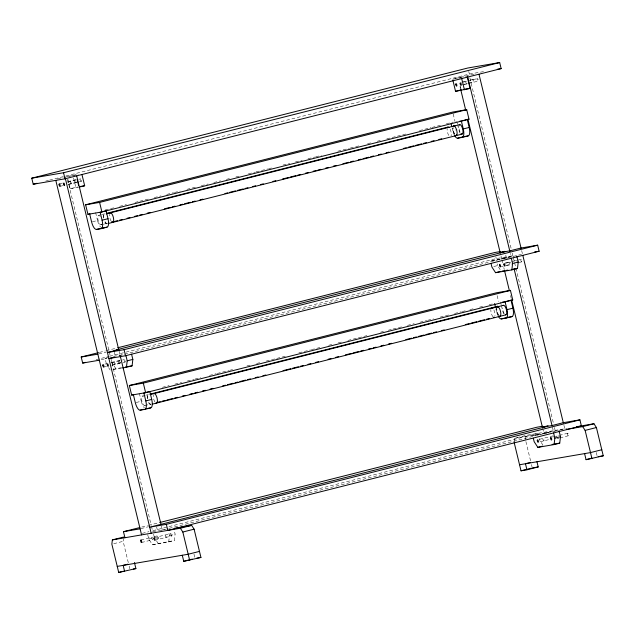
<?xml version="1.0" encoding="UTF-8"?>
<svg xmlns="http://www.w3.org/2000/svg" width="635" height="635" viewBox="0 0 635 635"><rect width="100%" height="100%" fill="white"/><g stroke="black" fill="none" stroke-linecap="round" stroke-linejoin="round"><path stroke-width="0.48" stroke-dasharray="3.17 2.38" d="M128.294 562.618L123.142 541.33L123.444 538.758M147.717 534.718L148.765 539.044L152.448 544.727L168.704 541.941L169.458 535.503L168.624 532.043M168.704 541.941L174.347 540.512L175.101 534.075L174.26 530.614M514.279 441.682L514.675 438.245L525.955 435.396L566.753 428.411M525.455 439.69L525.955 435.396M45.704 181.086L48.585 180.356M49.546 180.118L64.921 176.228M65.881 175.99L469.368 74.049L485.735 71.247M57.46 179.014L63.103 177.594M64.04 177.355L72.628 175.657M67.231 176.578L78.192 174.244M59.333 183.848L63.087 182.896M67.786 181.705L76.248 179.57A1.302 0.468 75.8 0 0 76.184 181.237M461.637 82.201L466.336 81.018M470.098 80.066L472.916 79.351M67.524 182.134L77.851 179.522M78.796 179.284L80.669 178.816M463.24 82.161L466.066 81.447M467.955 80.97L477.353 78.597M59.936 186.373L62.762 185.658M68.397 184.229L76.859 182.094M462.248 84.725L467.892 83.304M468.828 83.066L473.527 81.875A1.302 0.468 75.8 0 0 473.472 79.915A1.302 0.468 75.8 0 0 472.67 80.05A1.302 0.468 75.8 0 0 473.527 81.875M68.135 184.658L78.486 182.047M79.423 181.808L81.304 181.332A1.302 0.468 75.8 0 0 81.224 179.348A1.302 0.468 75.8 0 0 80.439 179.538A1.302 0.468 75.8 0 0 81.304 181.332M463.875 84.677L466.693 83.963A1.302 0.468 75.8 0 0 466.614 81.978A1.302 0.468 75.8 0 0 465.828 82.169A1.302 0.468 75.8 0 0 466.693 83.963M468.567 83.495L477.964 81.121A1.302 0.468 75.8 0 0 477.909 79.161A1.302 0.468 75.8 0 0 477.107 79.296A1.302 0.468 75.8 0 0 477.964 81.121M67.905 179.372L70.16 188.698L77.573 186.968M105.235 209.971L113.887 207.788M119.65 206.327L126.381 204.629M135.025 202.446L138.875 201.47M139.835 201.231L148.479 199.041M154.249 197.588L160.972 195.89M166.743 194.429L173.466 192.73M174.427 192.492L180.197 191.032M186.92 189.333L195.572 187.15M201.335 185.69L208.066 183.991M213.828 182.531L220.559 180.832M226.322 179.38L230.172 178.403M235.934 176.951L239.776 175.982M248.428 173.792L255.151 172.093M256.119 171.855L267.645 168.934M268.605 168.696L271.494 167.965M283.027 165.052L289.75 163.354M295.521 161.893L302.244 160.195M308.007 158.742L314.738 157.043M315.698 156.797L321.461 155.345M337.804 151.217L349.337 148.296M350.298 148.058L358.942 145.875M367.594 143.685L371.435 142.716M377.206 141.256L381.048 140.287M386.81 138.835L396.423 136.406M397.383 136.16L406.035 133.977M419.489 130.58L431.022 127.659M431.983 127.421L440.634 125.238M446.397 123.777L453.12 122.079M98.703 215.328L101.243 214.686M102.084 214.471L104.624 213.828M92.456 221.774L97.528 220.496A8.184 2.945 75.8 0 0 100.647 227.132M452.152 128.087L452.795 130.739L457.025 129.667M101.013 224.869L103.545 224.226M104.394 224.012L106.934 223.369M99.481 352.393L105.251 350.933M106.22 350.695L116.8 348.02M98.782 353.925L106.299 352.02M96.139 359.664L108.641 356.505M109.609 356.267L124.992 352.377M125.96 352.131L496.26 258.58L512.897 255.73L501.618 258.58M106.299 363.514L105.045 358.323L108.799 357.37M101.187 359.743L106.823 358.323M119.229 355.576L506.42 257.754L505.793 255.159M513.104 256.461L522.502 254.079M104.934 364.093L106.815 363.625M111.514 362.434L119.975 360.299M505.365 262.93L510.064 261.747M513.818 260.794L515.699 260.318M111.244 362.863L121.571 360.251M122.515 360.013L124.396 359.537M506.024 263.12L509.786 262.176M511.675 261.699L516.374 260.509M517.319 260.271L521.073 259.318M493.776 266.533L497.538 265.589L500.697 270.454M103.664 367.094L106.482 366.387M112.125 364.958L120.579 362.823M501.269 266.644L503.15 266.168M505.976 265.454L511.612 264.033M111.855 365.387L122.206 362.776M123.15 362.537L125.031 362.061A1.302 0.468 75.8 0 0 124.944 360.077A1.302 0.468 75.8 0 0 124.158 360.267A1.302 0.468 75.8 0 0 125.031 362.061M506.659 265.644L510.421 264.692A1.302 0.468 75.8 0 0 510.334 262.707A1.302 0.468 75.8 0 0 509.548 262.898A1.302 0.468 75.8 0 0 510.421 264.692M518.866 262.557L521.684 261.842A1.302 0.468 75.8 0 0 521.629 259.882A1.302 0.468 75.8 0 0 520.827 260.025A1.302 0.468 75.8 0 0 521.684 261.842M113.006 369.34L121.571 367.649M162.409 387.294L169.14 385.596M174.903 384.143L181.634 382.445M187.396 380.984L194.127 379.285M195.088 379.039L200.85 377.587M209.502 375.404L216.225 373.705M217.194 373.459L228.719 370.546M229.687 370.3L232.569 369.578M246.983 365.935L250.825 364.958M256.596 363.506L260.437 362.529M266.2 361.077L275.812 358.648M276.773 358.402L285.425 356.219M298.879 352.822L310.412 349.909M311.372 349.663L320.016 347.48M328.668 345.297L332.51 344.321M338.28 342.868L342.122 341.892M347.893 340.439L357.497 338.01M358.457 337.764L367.109 335.582M380.563 332.184L383.445 331.454M388.255 330.24L392.097 329.271M393.057 329.025L401.709 326.842M407.472 325.382L414.203 323.683M419.965 322.231L426.696 320.532M427.657 320.286L433.419 318.834M440.15 317.127L448.794 314.944M454.565 313.492L461.288 311.785M462.248 311.547L465.13 310.817M469.94 309.602L473.781 308.634M479.552 307.173L483.394 306.205M489.156 304.744L493.006 303.776M142.423 396.057L144.963 395.414M145.804 395.2L148.344 394.557M136.176 402.503L141.248 401.225A8.184 2.945 75.8 0 0 144.367 407.861M495.879 308.816L496.514 311.467L498.205 311.039M144.732 405.59L150.654 404.098A4.905 1.77 75.8 0 1 148.566 401.971M141.74 527.066L147.511 525.605M148.471 525.359L160.012 522.446M141.034 528.59L148.558 526.693M142.248 533.36L148.979 531.662M152.821 530.693L538.52 433.245L538.099 431.514M538.329 434.197L532.686 435.626L547.743 433.046M161.488 530.249L168.211 528.542M169.172 528.304L548.68 432.427L548.045 429.831M113.744 543.703L123.142 541.33M140.859 540.004L152.138 537.154M154.035 536.678L157.798 535.726M539.425 439.309L553.506 435.753M148.765 539.044L154.4 537.623M154.178 537.726L171.037 533.471M552.672 437.055L558.371 435.61M559.308 435.372L567.769 433.229M141.502 542.52L152.781 539.671M156.527 538.726L158.401 538.25A1.302 0.468 75.8 0 0 158.345 536.289A1.302 0.468 75.8 0 0 157.543 536.424A1.302 0.468 75.8 0 0 158.401 538.25M540.036 441.833L549.45 439.452M169.458 535.503L175.101 534.075M154.789 540.25L171.767 535.948M557.101 438.602L558.983 438.134M559.919 437.896L568.381 435.753A1.302 0.468 75.8 0 0 568.317 433.792A1.302 0.468 75.8 0 0 567.523 433.927A1.302 0.468 75.8 0 0 568.381 435.753M152.448 544.727L174.347 540.512M473.98 74.176L452.62 79.216L457.946 78.303M457.891 77.851L463.661 76.867M458.827 78.153L461.494 77.692M73.589 175.49L76.47 174.998M70.16 188.698L78.145 187.325M505.484 258.374L490.434 260.953L511.223 256.929L510.373 253.421M506.42 258.215L509.246 257.731M113.506 356.41L123.849 354.64M105.045 358.323L106.926 357.997M113.062 369.562L121.666 368.086M514.675 438.245L554.506 431.427M152.94 531.566L166.108 529.304M542.949 445.119L539.798 440.253L539.377 438.523M115.832 368.633L112.149 362.95L111.308 359.489M108.609 367.625L110.188 370.054M156.512 540.869L158.083 543.298M596.289 452.493L597.13 455.954M521.653 250.571L522.589 254.429M563.92 425.291L564.761 428.752L553.482 431.602L552.228 426.41M468.733 71.453L469.368 74.049M469.868 77.891L511.35 249.325M512.262 253.135L512.977 256.072M513.207 257.032L514.374 261.85M514.612 262.811L553.522 423.656M554.45 427.506L555.149 430.395L543.87 433.245L542.615 428.053M460.288 86.177L461.193 89.9M459.986 86.519L460.454 88.448M500.983 255.984L501.698 258.921M501.928 259.882L502.626 262.771M503.793 267.589L504.261 269.518M510.548 295.521L511.254 298.41M495.848 256.85L496.26 258.58M497.118 263.858L497.538 265.589M456.795 121.293L457.43 123.944M457.644 124.825L458.716 129.246A8.184 2.945 75.8 0 0 460.065 133.152M500.515 302.022L501.158 304.673M501.372 305.554L502.436 309.967A8.184 2.945 75.8 0 0 504.214 314.706M453.2 113.959L455.049 121.595M497.149 295.64L498.538 301.363M525.899 441.539L530.606 460.978M531.455 464.502L532.082 467.098M193.977 554.133L194.818 557.593M95.607 212.542L97.528 220.496M139.327 393.271L141.248 401.225M119.11 351.25L120.277 356.068M161.401 526.066L162.449 530.392M73.549 177.951L75.803 187.269M114.34 352.219L115.387 356.545M156.599 526.891L157.647 531.217M153.567 534.162L154.194 536.758M67.564 179.53L110.434 356.751M110.665 357.711L151.209 525.296M151.44 526.256L152.844 532.043M129.143 566.142L129.778 568.738M556.244 436.642A1.302 0.468 75.8 0 1 557.038 436.642M152.368 539.393A1.302 0.468 75.8 0 1 151.908 537.726A1.302 0.468 75.8 0 1 152.424 537.281M154.9 401.915A4.905 1.77 75.8 0 1 153.265 395.168M498.324 315.151A4.905 1.77 75.8 0 1 496.689 308.404M504.246 313.658A4.905 1.77 75.8 0 1 502.579 307.943M150.963 404.36A4.905 1.77 75.8 0 1 148.011 401.352M147.415 398.883A4.905 1.77 75.8 0 1 149.273 395.549M497.872 315.373A8.184 2.945 75.8 0 1 496.514 311.467M493.054 316.841A4.905 1.77 75.8 0 1 490.871 309.404M493.855 309.92A4.905 1.77 75.8 0 1 494.975 315.722M147.511 398.383A4.905 1.77 75.8 0 1 149.376 395.049M498.975 315.349A4.905 1.77 75.8 0 1 496.792 307.904M145.145 405.352A4.905 1.77 75.8 0 1 141.7 400.494A4.905 1.77 75.8 0 1 143.454 396.542M111.181 221.186A4.905 1.77 75.8 0 1 109.545 214.44M454.604 134.422A4.905 1.77 75.8 0 1 452.969 127.675M460.01 131.985A4.905 1.77 75.8 0 1 458.891 126.182M107.244 223.631A4.905 1.77 75.8 0 1 104.743 221.742M103.688 218.154A4.905 1.77 75.8 0 1 105.553 214.82M454.144 134.644A8.184 2.945 75.8 0 1 452.795 130.739M448.786 135.422A4.905 1.77 75.8 0 1 447.151 128.675M450.136 129.191A4.905 1.77 75.8 0 1 451.072 135.819M107.347 223.131A4.905 1.77 75.8 0 1 104.839 221.242M103.791 217.654A4.905 1.77 75.8 0 1 105.648 214.32M454.7 133.921A4.905 1.77 75.8 0 1 453.033 128.214M101.727 224.076A4.905 1.77 75.8 0 1 98.274 221.012A4.905 1.77 75.8 0 1 99.195 215.408M99.727 215.813A4.905 1.77 75.8 0 1 100.274 216.511M120.69 362.76A1.302 0.468 75.8 0 1 119.912 361.966M119.817 361.64A1.302 0.468 75.8 0 1 119.864 360.362M505.635 263.057A1.302 0.468 75.8 0 1 505.912 263.493M516.422 261.096A1.302 0.468 75.8 0 1 516.453 260.286M542.933 439.063A1.302 0.468 75.8 0 0 543.798 440.881A1.302 0.468 75.8 0 0 543.735 438.92A1.302 0.468 75.8 0 0 542.933 439.063M165.211 535.575A1.302 0.468 75.8 0 0 166.068 537.4A1.302 0.468 75.8 0 0 166.013 535.432A1.302 0.468 75.8 0 0 165.211 535.575M170.855 534.003A1.302 0.468 75.8 0 0 171.648 535.972A1.302 0.468 75.8 0 0 171.712 534.154A1.302 0.468 75.8 0 0 170.855 534.003M114.086 362.418A1.302 0.468 75.8 0 0 114.943 364.244A1.302 0.468 75.8 0 0 114.887 362.283A1.302 0.468 75.8 0 0 114.086 362.418M118.523 361.688A1.302 0.468 75.8 0 0 119.388 363.482A1.302 0.468 75.8 0 0 119.309 361.498A1.302 0.468 75.8 0 0 118.523 361.688M70.358 181.697A1.302 0.468 75.8 0 0 71.223 183.523A1.302 0.468 75.8 0 0 71.16 181.554A1.302 0.468 75.8 0 0 70.358 181.697M74.795 180.967A1.302 0.468 75.8 0 0 75.668 182.761A1.302 0.468 75.8 0 0 75.581 180.769A1.302 0.468 75.8 0 0 74.795 180.967"/><path stroke-width="0.95" d="M122.626 367.927L126.452 367.268L127.198 360.831L125.944 355.64M126.452 367.268L132.088 365.847L132.842 359.41L131.588 354.211M123.642 537.043L112.363 539.893L111.863 544.179L118.705 572.452L135.898 568.587L134.429 562.531M491.061 263.549L491.895 267.01L495.578 272.685L511.842 269.907L512.596 263.469L511.334 258.27M511.842 269.907L517.477 268.478L518.231 262.041L516.763 255.984M533.313 438.221L534.154 441.682L537.837 447.358L554.101 444.571L554.847 438.134L553.593 432.943M554.101 444.571L559.737 443.151L560.491 436.713L559.022 430.649M31.75 178.181L467.9 67.993L499.681 62.547L501.15 68.604L65 178.8L33.218 184.237L31.75 178.181L63.532 172.736L499.681 62.547M33.218 184.237L37.06 183.269M452.85 80.145L455.549 91.329L461.193 89.9M79.034 187.174L84.669 185.753L81.963 174.569M455.549 91.329L470.059 88.384L467.13 76.271M85.63 204.803L452.739 112.054L466.709 109.657L469.011 119.197L101.902 211.947L87.94 214.336L85.63 204.803L99.6 202.406L466.709 109.657M87.94 214.336L89.86 213.852M462.193 120.785L466.423 119.713M106.545 213.344L448.048 127.064M106.212 213.9L459.788 124.571M102.084 220.194L108.006 218.702L106.077 210.749L100.155 212.249L102.084 220.194A8.184 2.945 75.8 0 1 101.092 228.648L96.441 229.441A8.184 2.945 75.8 0 1 91.607 221.988L89.686 214.043M454.565 135.477A8.184 2.945 75.8 0 0 457.629 138.192L462.28 137.39A8.184 2.945 75.8 0 0 463.272 128.945L469.194 127.452L467.265 119.499M111.728 222.163L117.483 220.702M119.404 220.218L122.277 219.496M127.079 218.281L129.953 217.551M134.747 216.344L137.628 215.614M139.549 215.13L142.423 214.4M147.217 213.193L150.098 212.463M164.489 208.828L170.243 207.375M172.164 206.891L175.038 206.161M179.84 204.954L182.713 204.224M184.634 203.74L190.389 202.287M192.31 201.803L195.183 201.073M199.985 199.858L202.859 199.136M224.925 193.564L227.798 192.834M229.719 192.349L235.474 190.897M237.395 190.413L243.149 188.952M245.07 188.468L247.944 187.746M252.746 186.531L255.619 185.809M260.413 184.594L263.295 183.864M272.883 181.443L275.765 180.713M282.48 179.022L288.234 177.562M290.155 177.078L295.91 175.625M297.831 175.141L300.704 174.411M305.506 173.204L308.38 172.474M313.174 171.267L316.055 170.537M317.976 170.053L320.85 169.323M325.652 168.116L328.525 167.386M333.319 166.172L336.201 165.449M342.916 163.751L348.671 162.298M350.591 161.814L353.465 161.084M358.267 159.869L361.14 159.147M363.061 158.663L368.816 157.21M370.737 156.726L373.61 155.996M378.412 154.781L381.286 154.059M386.08 152.844L388.961 152.114M403.352 148.479L406.225 147.757M408.146 147.272L413.901 145.82M415.822 145.328L421.576 143.875M423.497 143.391L426.371 142.669M431.173 141.454L434.046 140.724M438.841 139.517L441.722 138.787M108.521 223.441L462.097 134.112M96.441 229.441L107.013 227.147A8.184 2.945 75.8 0 0 108.006 218.702M457.629 138.192L462.701 136.906M101.092 228.648L107.013 227.147M462.28 137.39L468.201 135.898A8.184 2.945 75.8 0 0 469.194 127.452M99.306 360.22L82.677 363.069L81.209 357.013L98.52 352.639M117.761 347.774L494.8 252.516L500.34 251.571M504.849 251.333L500.15 252.524L509.754 250.873L521.041 248.023L537.67 245.173L539.131 251.238L125.547 355.727L108.91 358.577M116.808 349.758L504.952 251.698M113.927 350.488L118.729 349.663L107.45 352.512L124.079 349.671L537.67 245.173M82.677 363.069L85.558 362.339M109.855 358.338L114.554 357.148M127.198 360.831L132.842 359.41M512.596 263.469L518.231 262.041M495.578 272.685L500.277 271.502M129.35 385.524L496.459 292.783L510.429 290.385L512.739 299.926L145.629 392.676L131.659 395.065L129.35 385.524L143.32 383.135L510.429 290.385M131.659 395.065L133.58 394.581M150.265 394.073L497.689 306.3M149.939 394.629L503.507 305.3M145.804 400.923L151.725 399.431L149.804 391.477L143.883 392.978L145.804 400.923A8.184 2.945 75.8 0 1 144.82 409.377L140.16 410.17A8.184 2.945 75.8 0 1 135.326 402.717L133.406 394.772M506.992 309.674L512.913 308.173L510.992 300.228L505.071 301.72L506.992 309.674A8.184 2.945 75.8 0 1 506.008 318.119L501.348 318.921A8.184 2.945 75.8 0 1 498.292 316.206M157.369 402.399L160.242 401.677M162.163 401.193L165.044 400.463M166.957 399.979L172.72 398.526M174.633 398.042L177.514 397.312M182.309 396.097L185.19 395.375M189.984 394.16L192.865 393.438M194.778 392.946L197.66 392.224M202.454 391.009L205.335 390.287M210.129 389.072L213.003 388.342M222.599 385.921L225.481 385.191M227.393 384.707L233.148 383.254M235.069 382.77L237.95 382.04M239.863 381.556L245.626 380.103M247.539 379.619L250.42 378.897M255.214 377.682L258.096 376.952M262.89 375.745L265.771 375.015M283.035 370.649L290.711 368.713M292.624 368.229L298.387 366.776M300.299 366.292L303.181 365.562M307.975 364.355L310.856 363.625M315.651 362.41L318.532 361.688M328.12 359.259L331.002 358.537M335.796 357.322L338.669 356.592M345.384 354.901L351.147 353.449M353.06 352.957L358.815 351.504M360.736 351.02L363.617 350.298M368.411 349.083L371.292 348.353M373.205 347.869L376.087 347.147M380.881 345.932L383.762 345.202M388.556 343.995L391.438 343.265M405.821 339.63L411.575 338.177M413.496 337.693L416.377 336.963M418.29 336.479L424.053 335.026M425.966 334.542L431.721 333.089M433.642 332.605L436.523 331.875M441.317 330.66L444.198 329.938M465.296 324.604L469.138 323.636M471.051 323.151L476.814 321.699M478.726 321.215L484.481 319.754M486.402 319.27L489.283 318.548M152.241 404.17L505.817 314.841M140.16 410.17L143.542 409.313M501.348 318.921L505.579 317.849M144.82 409.377L150.741 407.876A8.184 2.945 75.8 0 0 151.725 399.431M506.008 318.119L511.929 316.627A8.184 2.945 75.8 0 0 512.913 308.173M124.928 537.734L123.468 531.678L139.819 527.55M160.012 522.446L537.059 427.188L542.6 426.236M543.346 426.95L548.045 425.767M547.211 426.371L149.701 527.185L166.338 524.335L579.922 419.846L581.39 425.902L167.799 530.392L166.338 524.335M112.363 539.893L180.364 528.241L191.643 525.391L194.104 529.177L200.938 557.451L183.745 561.308L182.285 555.252M567.134 429.26L582.676 426.601L593.955 423.751L596.408 427.538L603.25 455.811L586.057 459.669L584.589 453.612M180.364 528.241L182.824 532.027L194.104 529.177M582.676 426.601L585.129 430.387L596.408 427.538M554.847 438.134L560.491 436.713M537.837 447.358L542.536 446.167M127.849 564.19L123.15 565.38L124.619 571.436M530.161 462.55L525.462 463.74L526.931 469.797L538.21 466.947L536.948 461.756M199.477 551.394L188.198 554.244L117.237 566.396M601.782 449.747L590.502 452.596L519.549 464.749M118.705 572.452L123.404 571.262M514.175 442.539L521.017 470.813L525.716 469.622M527.598 469.146L531.352 468.201M183.745 561.308L192.207 559.173M586.057 459.669L591.701 458.248M497.292 69.271L501.15 68.604M463.852 89.448L470.059 88.384M467.154 119.523L469.011 119.197M459.438 121.325L461.343 120.991L463.272 128.945M79.351 186.658L84.669 185.753M463.55 136.692L468.201 135.898M534.511 252.024L539.131 251.238M502.174 271.097L504.087 270.772M506 270.447L507.913 270.113M512.699 269.296L517.477 268.478M81.209 357.013L97.838 354.163M510.873 300.244L512.739 299.926M502.214 302.212L504.119 301.887M125.397 366.99L132.088 365.847M511.929 316.627L507.27 317.421A8.184 2.945 75.8 0 1 506.873 317.421M147.947 408.353L150.741 407.876M579.922 419.846L563.293 422.696L552.013 425.545L542.409 427.188M576.469 426.744L593.955 423.751M552.085 444.46L559.737 443.151M123.468 531.678L140.097 528.828M174.157 528.391L191.643 525.391M532.297 467.963L538.21 466.947M598.178 456.676L603.25 455.811M521.017 470.813L526.931 469.797M133.366 569.024L135.898 568.587M196.715 558.173L200.938 557.451M585.129 430.387L591.971 458.661M479.012 74.319L521.184 248.642M522.819 255.389L563.364 422.973M467.503 76.208L509.905 251.492M514.104 268.835L552.085 425.823M461.716 78.629L464.423 89.813M460.685 89.408L465.812 110.601M467.908 119.269L500.301 253.143M504.492 270.478L509.389 290.703M511.715 300.331L542.473 427.466M451.088 123.674L451.723 126.325M494.594 303.514L495.451 307.046M182.824 532.027L189.659 560.3M99.6 202.406L101.902 211.947M143.32 383.135L145.629 392.676M124.079 349.671L125.547 355.727M76.7 175.958L118.88 350.29M120.277 356.068L161.052 524.613M77.232 179.721L78.581 185.309M65.191 177.848L151.17 533.241M63.532 172.736L65 178.8M55.816 180.459L141.565 534.892M153.749 393.803A4.905 1.77 75.8 0 1 157.067 398.034A4.905 1.77 75.8 0 1 155.98 403.019M497.173 307.038A4.905 1.77 75.8 0 1 500.626 311.896A4.905 1.77 75.8 0 1 498.872 315.849M503.095 305.538A4.905 1.77 75.8 0 1 506.412 309.769A4.905 1.77 75.8 0 1 505.325 314.754M146.082 408.678A8.184 2.945 75.8 0 1 145.685 408.67M494.49 317.095A4.905 1.77 75.8 0 1 493.586 317.246M491.355 308.031A4.905 1.77 75.8 0 1 492.8 308.285M496.975 307.086A4.905 1.77 75.8 0 1 498.721 306.784M109.728 213.622A4.905 1.77 75.8 0 1 113.34 217.305A4.905 1.77 75.8 0 1 111.72 221.885M453.152 126.857A4.905 1.77 75.8 0 1 456.406 129.318A4.905 1.77 75.8 0 1 456.176 135.612M459.073 125.365A4.905 1.77 75.8 0 1 462.685 129.048A4.905 1.77 75.8 0 1 461.066 133.628M102.362 227.949A8.184 2.945 75.8 0 1 101.965 227.941M447.635 127.31A4.905 1.77 75.8 0 1 449.072 127.556M453.557 125.809A4.905 1.77 75.8 0 1 454.993 126.063M456.692 134.874A4.905 1.77 75.8 0 1 456.279 135.112M140.637 540.464A1.302 0.468 75.8 0 0 141.375 542.512A1.302 0.468 75.8 0 0 141.534 540.814A1.302 0.468 75.8 0 0 140.637 540.464M153.932 538.424A1.302 0.468 75.8 0 0 154.789 540.25A1.302 0.468 75.8 0 0 154.734 538.282A1.302 0.468 75.8 0 0 153.932 538.424M537.297 440.484A1.302 0.468 75.8 0 0 538.155 442.309A1.302 0.468 75.8 0 0 538.099 440.349A1.302 0.468 75.8 0 0 537.297 440.484M550.601 438.063A1.302 0.468 75.8 0 0 551.394 440.031A1.302 0.468 75.8 0 0 551.466 438.214A1.302 0.468 75.8 0 0 550.601 438.063M499.475 265.057A1.302 0.468 75.8 0 0 500.332 266.883A1.302 0.468 75.8 0 0 500.277 264.922A1.302 0.468 75.8 0 0 499.475 265.057M503.912 264.327A1.302 0.468 75.8 0 0 504.777 266.121A1.302 0.468 75.8 0 0 504.698 264.136A1.302 0.468 75.8 0 0 503.912 264.327M455.755 84.328A1.302 0.468 75.8 0 0 456.613 86.154A1.302 0.468 75.8 0 0 456.549 84.193A1.302 0.468 75.8 0 0 455.755 84.328M460.184 83.598A1.302 0.468 75.8 0 0 461.058 85.392A1.302 0.468 75.8 0 0 460.978 83.407A1.302 0.468 75.8 0 0 460.184 83.598M63.516 183.785A1.302 0.468 75.8 0 0 64.373 185.611A1.302 0.468 75.8 0 0 64.318 183.65A1.302 0.468 75.8 0 0 63.516 183.785M59.079 184.547A1.302 0.468 75.8 0 0 59.936 186.373A1.302 0.468 75.8 0 0 59.88 184.404A1.302 0.468 75.8 0 0 59.079 184.547M107.236 364.514A1.302 0.468 75.8 0 0 108.101 366.339A1.302 0.468 75.8 0 0 108.037 364.379A1.302 0.468 75.8 0 0 107.236 364.514M102.806 365.268A1.302 0.468 75.8 0 0 103.664 367.094A1.302 0.468 75.8 0 0 103.608 365.133A1.302 0.468 75.8 0 0 102.806 365.268"/></g></svg>
